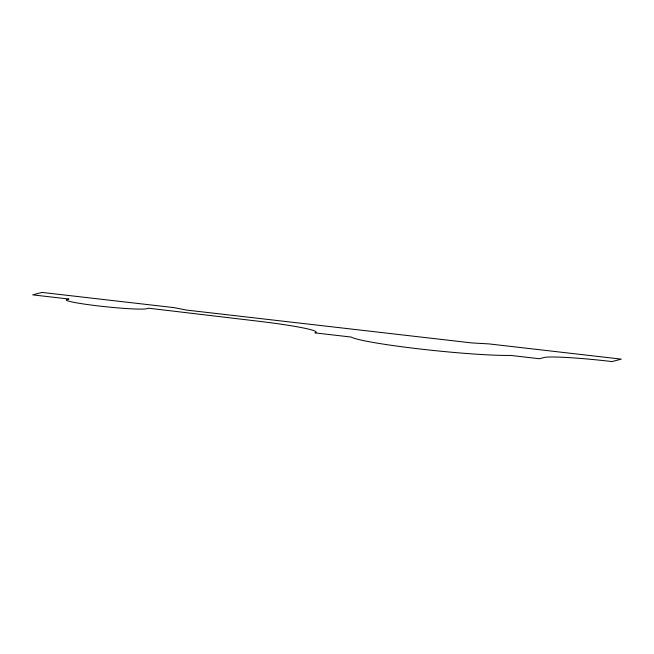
<?xml version="1.0" encoding="UTF-8"?>
<svg xmlns="http://www.w3.org/2000/svg" width="654" height="654" viewBox="0 0 654 654"><rect width="100%" height="100%" fill="white"/><g stroke="black" fill="none" stroke-linecap="round" stroke-linejoin="round"><path stroke-width="0.98" d="M41.995 292.42L32.7 294.864L68.907 299.033L66.912 299.557A40.703 2.698 5.9 0 0 99.441 306.056A40.703 2.698 5.9 0 0 146.57 308.729L148.564 308.206L257.104 321.065A76.771 5.085 5.9 0 1 314.983 332.886L351.19 337.055A85.576 5.673 5.9 0 0 420.22 349.015A85.576 5.673 5.9 0 0 510.496 355.4L539.468 358.735L543.588 357.656A55.729 3.695 5.9 0 1 612.005 361.58L621.3 359.136L489.078 343.914L471.943 342.941L186.038 310.012L174.217 307.65L41.995 292.42"/></g></svg>
